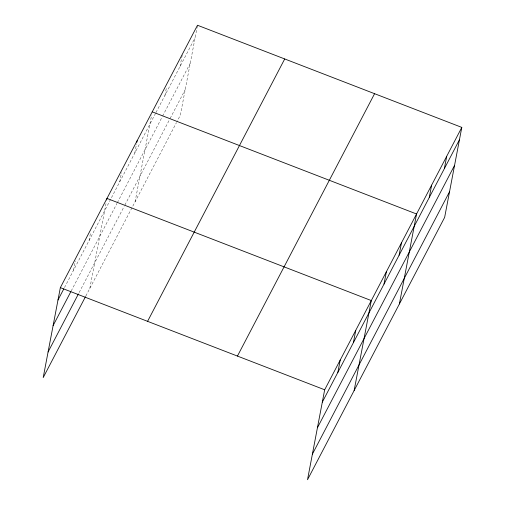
<?xml version="1.0" encoding="UTF-8"?>
<svg xmlns="http://www.w3.org/2000/svg" width="505" height="505" viewBox="0 0 505 505"><rect width="100%" height="100%" fill="white"/><g stroke="black" fill="none" stroke-linecap="round" stroke-linejoin="round"><path stroke-width="0.38" stroke-dasharray="2.52 1.89" d="M73.541 270.251L75.308 260.984M89.082 240.519L90.704 232.022M89.821 288.387L106.246 202.284M119.71 181.92L121.478 172.647M134.797 153.053L136.565 143.786M135.075 201.804L151.645 114.925M164.965 95.331L166.587 86.835M180.051 66.471L182.261 54.887M197.348 26.02L180.329 115.216L176.737 122.09M64.507 287.541L155.628 113.196M155.988 112.514L195.132 37.61M71.186 291.025L116.977 203.408M117.337 202.72L162.231 116.819M162.591 116.131L190.246 63.22M79.165 292.515L124.154 206.431M124.874 205.055L169.415 119.843M170.128 118.467L185.215 89.606M85.844 295.999L176.378 122.778"/><path stroke-width="0.76" d="M461.804 127.399L324.671 389.784L307.507 479.75L444.646 217.371L461.804 127.399L197.493 25.25L60.354 287.629L43.196 377.601L85.484 296.688M106.688 199.967L106.984 198.421L371.295 300.57L354.131 390.542M136.855 142.24L137.152 140.699M337.858 372.406L340.212 360.046M353.399 342.668L355.754 330.308M384.021 284.069L386.382 271.709M399.108 255.208L401.469 242.848M399.386 303.953L416.549 213.987L152.239 111.839M429.275 197.48L431.636 185.127M444.362 168.619L446.723 156.266M57.999 299.989L63.782 288.923M53.113 325.599L70.826 291.713M48.082 351.985L78.439 293.897M147.58 321.338L284.713 58.959M237.445 356.069L374.584 93.69M322.31 402.138L459.449 139.759M317.43 427.754L454.563 165.369M312.393 454.14L449.526 191.761M60.354 287.629L324.671 389.784"/></g></svg>
